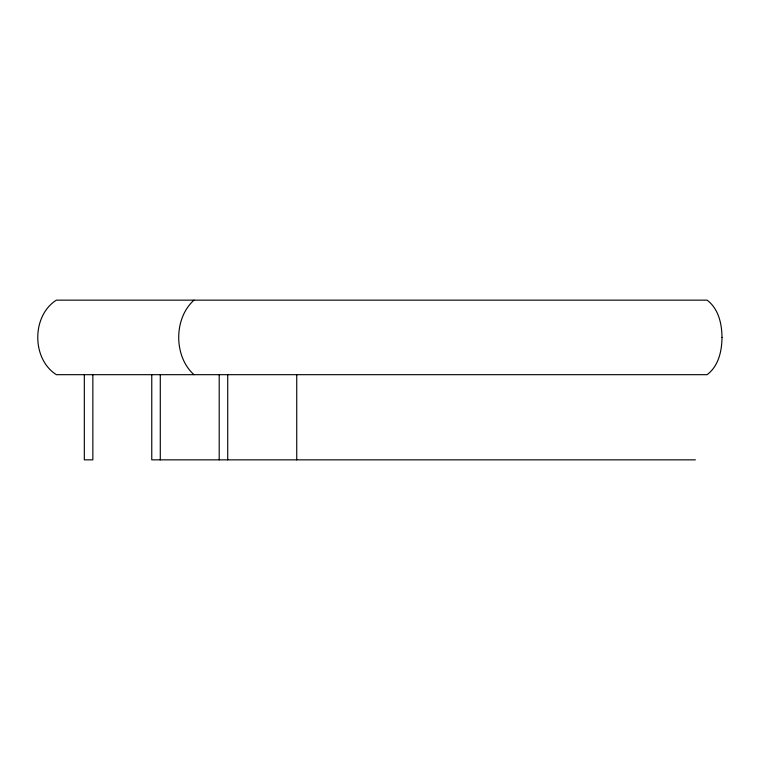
<?xml version="1.0" encoding="UTF-8"?>
<svg xmlns="http://www.w3.org/2000/svg" width="760" height="760" viewBox="0 0 760 760"><rect width="100%" height="100%" fill="white"/><g stroke="black" fill="none" stroke-linecap="round" stroke-linejoin="round"><path stroke-width="1.14" d="M194.018 300.152C173.622 318.231 173.622 356.601 194.018 374.68M695.39 459.847L151.762 459.847L151.762 374.68M296.733 374.68L296.733 459.847M227.725 374.68L227.725 459.847M219.203 374.68L219.203 459.847M160.284 374.68L160.284 459.847M92.844 374.68L92.844 459.847L84.322 459.847L84.322 374.68M722 337.421C721.886 351.015 718.57 366.073 707.114 374.68L56.373 374.68C31.568 359.034 31.568 315.799 56.373 300.152L707.114 300.152C718.57 308.76 721.886 323.817 722 337.421"/></g></svg>
